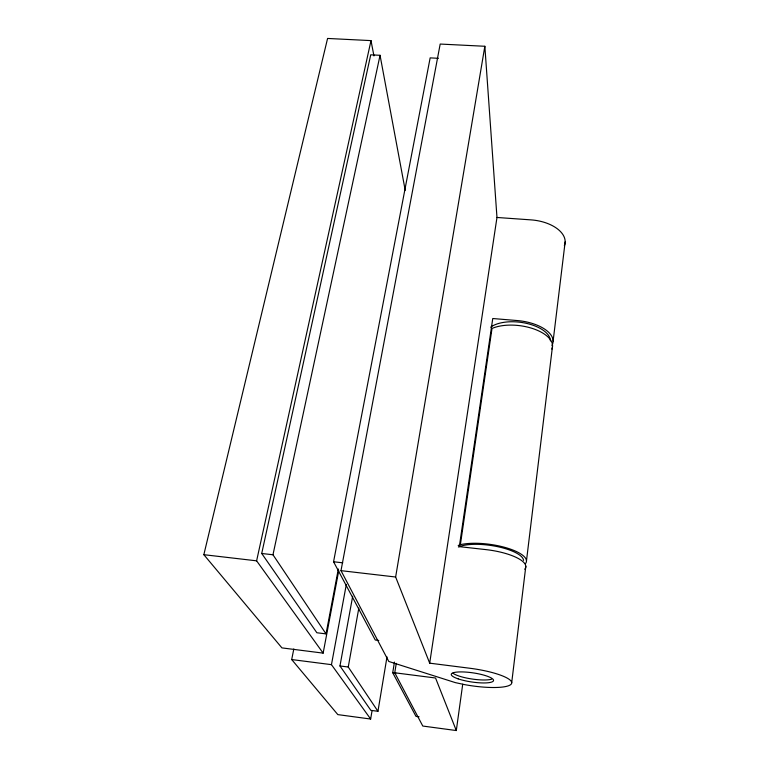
<?xml version="1.0" encoding="UTF-8"?>
<svg xmlns="http://www.w3.org/2000/svg" width="769" height="769" viewBox="0 0 769 769"><rect width="100%" height="100%" fill="white"/><g stroke="black" fill="none" stroke-linecap="round" stroke-linejoin="round"><path stroke-width="1.15" d="M511.721 682.536L525.813 566.301M526.486 560.745L552.546 345.848M553.113 341.148L565.157 241.879M396.275 663.368L394.747 672.779L422.777 726.042L456.305 730.55L462.717 684.227M458.189 545.481L460.371 544.692L492.006 328.459A35.009 16.851 7.3 0 1 533.455 328.805A35.009 16.851 7.3 0 1 551.863 349.097M429.688 663.166L496.976 217.473L484.845 46.275L440.185 44.054L340.994 570.656L388.787 661.465L455.354 682.622L464.774 684.65A39.671 8.565 8.4 0 0 511.654 683.353A39.671 8.565 8.4 0 0 469.888 668.261L429.688 663.166L395.641 577.01L484.845 46.275M419.057 716.785L415.981 716.372L392.719 672.721L394.459 662.071M352.683 596.263L339.965 665.954L370.86 710.354L377.954 711.296L386.999 656.88M293.816 648.959L291.691 659.552L337.822 714.612L370.648 719.034L372.042 710.748M377.954 711.296L348.251 667.021L358.835 608.058M370.648 719.034L331.458 664.656L346.348 584.344M405.215 190.328L380.049 55.301L370.725 54.82L261.72 553.478L316.866 632.752L326.037 633.887L338.331 569.002M373.955 55.926L370.994 40.613L327.584 38.45L203.843 554.689L281.925 647.892L323.143 653.121L338.745 570.675M378.771 640.462L375.282 640.029L333.563 561.764L430.159 57.877L438.436 58.309M326.037 633.887L272.976 554.776L380.049 55.301M323.143 653.121L256.615 560.832L370.994 40.613M496.976 217.473L531.119 219.886A33.576 18.917 6.8 0 1 564.34 245.772M261.72 553.478L272.976 554.776M333.563 561.764L342.743 562.821M203.843 554.689L256.615 560.832M340.994 570.656L395.641 577.01M291.691 659.552L331.458 664.656M394.747 672.779L435.552 678.008L456.305 730.55M339.965 665.954L348.251 667.021M392.719 672.721L395.862 673.125M524.718 569.233A38.056 11.698 8.1 0 0 486.085 549.633L459.314 546.644L492.756 318.52L517.374 320.567A34.941 16.947 7.3 0 1 551.911 345.444M491.545 679.229A21.33 4.652 8.4 0 1 471.32 678.912A21.33 4.652 8.4 0 1 452.883 673.183M460.371 544.692A37.979 11.843 8.1 0 1 506.165 547.759A37.979 11.843 8.1 0 1 525.381 563.706M490.689 327.161A32.231 15.63 7.3 0 1 526.727 323.413A32.231 15.63 7.3 0 1 550.402 340.907M458.401 547.009A35.028 10.929 8.1 0 1 497.11 546.557A35.028 10.929 8.1 0 1 523.545 560.409M458.132 678.854A21.349 4.604 8.4 0 0 493.025 681.353A21.349 4.604 8.4 0 0 466.024 672.096A21.349 4.604 8.4 0 0 458.132 678.854"/></g></svg>
